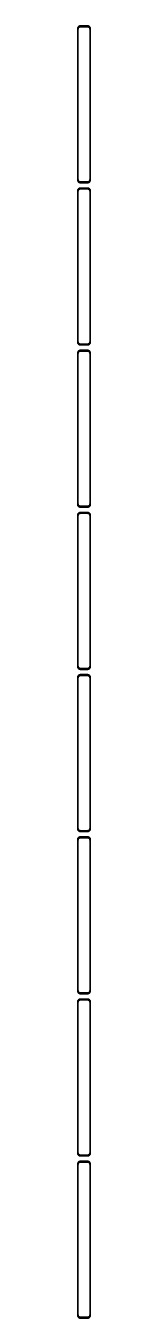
# Model space of a CAD drawing. Header units: metres. Extents: x -11 to 11, y 4050 to 8226.
# Drawn here: x -11 to 11, y 6003 to 8226 of the extents above; entities that cross this region are included whole.
import ezdxf

# ---------------------------------------------------------------- set-up
doc = ezdxf.new("R2010")
doc.units = ezdxf.units.M

msp = doc.modelspace()

# ---------------------------------------------------------------- linework, layer by layer
for p, q in [((-8.92912, 8225.22), (-9.43712, 8224.85)), ((-8.37889, 8225.52), (-8.92912, 8225.22)), ((-7.79507, 8225.76), (-8.37889, 8225.52)), ((-7.1869, 8225.91), (-7.79507, 8225.76)), ((-6.56395, 8225.99), (-7.1869, 8225.91)), ((6.56395, 8225.99), (-6.56395, 8225.99)), ((7.1869, 8225.91), (6.56395, 8225.99)), ((7.79507, 8225.76), (7.1869, 8225.91)), ((8.37889, 8225.52), (7.79507, 8225.76)), ((8.92912, 8225.22), (8.37889, 8225.52)), ((9.43712, 8224.85), (8.92912, 8225.22)), ((-11.2106, 8221.63), (-11.25, 8221)), ((-11.25, 8221), (-11.25, 7961)), ((-11.0929, 8222.24), (-11.2106, 8221.63)), ((-10.8989, 8222.84), (-11.0929, 8222.24)), ((-10.6315, 8223.41), (-10.8989, 8222.84)), ((-10.2951, 8223.94), (-10.6315, 8223.41)), ((-9.89484, 8224.42), (-10.2951, 8223.94)), ((-9.43712, 8224.85), (-9.89484, 8224.42)), ((-9.75, 8220.5), (-9.71844, 8221)), ((-9.75, 7961.5), (-9.75, 8220.5)), ((-9.71844, 8221), (-9.62433, 8221.49)), ((-9.62433, 8221.49), (-9.4691, 8221.97)), ((-9.4691, 8221.97), (-9.25522, 8222.43)), ((-9.25522, 8222.43), (-8.98605, 8222.85)), ((-8.98605, 8222.85), (-8.66586, 8223.24)), ((-8.66586, 8223.24), (-8.29968, 8223.58)), ((-8.29968, 8223.58), (-7.8933, 8223.88)), ((-7.8933, 8223.88), (-7.45311, 8224.12)), ((-7.45311, 8224.12), (-6.98605, 8224.3)), ((-6.98605, 8224.3), (-6.49951, 8224.43)), ((-6.49951, 8224.43), (-6.00116, 8224.49)), ((-6.00116, 8224.49), (6.00116, 8224.49)), ((6.00116, 8224.49), (6.49951, 8224.43)), ((6.49951, 8224.43), (6.98605, 8224.3)), ((6.98605, 8224.3), (7.45311, 8224.12)), ((7.45311, 8224.12), (7.8933, 8223.88)), ((7.8933, 8223.88), (8.29968, 8223.58)), ((8.29968, 8223.58), (8.66586, 8223.24)), ((8.66586, 8223.24), (8.98605, 8222.85)), ((8.98605, 8222.85), (9.25522, 8222.43)), ((9.25522, 8222.43), (9.4691, 8221.97)), ((9.89484, 8224.42), (9.43712, 8224.85)), ((9.4691, 8221.97), (9.62433, 8221.49)), ((9.62433, 8221.49), (9.71844, 8221)), ((9.71844, 8221), (9.75, 8220.5)), ((9.75, 8220.5), (9.75, 7961.5)), ((10.2951, 8223.94), (9.89484, 8224.42)), ((10.6315, 8223.41), (10.2951, 8223.94)), ((10.8989, 8222.84), (10.6315, 8223.41)), ((11.0929, 8222.24), (10.8989, 8222.84)), ((11.2106, 8221.63), (11.0929, 8222.24)), ((11.25, 8221), (11.2106, 8221.63)), ((11.25, 7961), (11.25, 8221)), ((-11.25, 7961), (-11.2106, 7960.37)), ((-11.2106, 7960.37), (-11.0929, 7959.76)), ((-11.0929, 7959.76), (-10.8989, 7959.16)), ((-10.8989, 7959.16), (-10.6315, 7958.59)), ((-10.6315, 7958.59), (-10.2951, 7958.06)), ((-9.71844, 7961), (-9.75, 7961.5)), ((-9.62433, 7960.51), (-9.71844, 7961)), ((-9.4691, 7960.03), (-9.62433, 7960.51)), ((-9.25522, 7959.57), (-9.4691, 7960.03)), ((-8.98605, 7959.15), (-9.25522, 7959.57)), ((-8.66586, 7958.76), (-8.98605, 7959.15)), ((-8.29968, 7958.42), (-8.66586, 7958.76)), ((-7.8933, 7958.12), (-8.29968, 7958.42)), ((8.29968, 7958.42), (7.8933, 7958.12)), ((8.66586, 7958.76), (8.29968, 7958.42)), ((8.98605, 7959.15), (8.66586, 7958.76)), ((9.25522, 7959.57), (8.98605, 7959.15)), ((9.4691, 7960.03), (9.25522, 7959.57)), ((9.62433, 7960.51), (9.4691, 7960.03)), ((9.71844, 7961), (9.62433, 7960.51)), ((9.75, 7961.5), (9.71844, 7961)), ((10.2951, 7958.06), (10.6315, 7958.59)), ((10.6315, 7958.59), (10.8989, 7959.16)), ((10.8989, 7959.16), (11.0929, 7959.76)), ((11.0929, 7959.76), (11.2106, 7960.37)), ((11.2106, 7960.37), (11.25, 7961)), ((-11.2106, 7942.63), (-11.25, 7942)), ((-11.25, 7942), (-11.25, 7682)), ((-11.0929, 7943.24), (-11.2106, 7942.63)), ((-10.8989, 7943.84), (-11.0929, 7943.24)), ((-10.6315, 7944.41), (-10.8989, 7943.84)), ((-10.2951, 7944.94), (-10.6315, 7944.41)), ((-10.2951, 7958.06), (-9.89484, 7957.58)), ((-9.89484, 7945.42), (-10.2951, 7944.94)), ((-9.89484, 7957.58), (-9.43712, 7957.15)), ((-9.43712, 7945.85), (-9.89484, 7945.42)), ((-9.75, 7941.5), (-9.71844, 7942)), ((-9.75, 7682.5), (-9.75, 7941.5)), ((-9.71844, 7942), (-9.62433, 7942.49)), ((-9.62433, 7942.49), (-9.4691, 7942.97)), ((-9.4691, 7942.97), (-9.25522, 7943.43)), ((-9.43712, 7957.15), (-8.92912, 7956.78)), ((-8.92912, 7946.22), (-9.43712, 7945.85)), ((-9.25522, 7943.43), (-8.98605, 7943.85)), ((-8.98605, 7943.85), (-8.66586, 7944.24)), ((-8.92912, 7956.78), (-8.37889, 7956.48)), ((-8.37889, 7946.52), (-8.92912, 7946.22)), ((-8.66586, 7944.24), (-8.29968, 7944.58)), ((-8.37889, 7956.48), (-7.79507, 7956.24)), ((-7.79507, 7946.76), (-8.37889, 7946.52)), ((-8.29968, 7944.58), (-7.8933, 7944.88)), ((-7.45311, 7957.88), (-7.8933, 7958.12)), ((-7.8933, 7944.88), (-7.45311, 7945.12)), ((-7.79507, 7956.24), (-7.1869, 7956.09)), ((-7.1869, 7946.91), (-7.79507, 7946.76)), ((-6.98605, 7957.7), (-7.45311, 7957.88)), ((-7.45311, 7945.12), (-6.98605, 7945.3)), ((-7.1869, 7956.09), (-6.56395, 7956.01)), ((-6.56395, 7946.99), (-7.1869, 7946.91)), ((-6.49951, 7957.57), (-6.98605, 7957.7)), ((-6.98605, 7945.3), (-6.49951, 7945.43)), ((-6.56395, 7956.01), (6.56395, 7956.01)), ((6.56395, 7946.99), (-6.56395, 7946.99)), ((-6.00116, 7957.51), (-6.49951, 7957.57)), ((-6.49951, 7945.43), (-6.00116, 7945.49)), ((6.00116, 7957.51), (-6.00116, 7957.51)), ((-6.00116, 7945.49), (6.00116, 7945.49)), ((6.49951, 7957.57), (6.00116, 7957.51)), ((6.00116, 7945.49), (6.49951, 7945.43)), ((6.98605, 7957.7), (6.49951, 7957.57)), ((6.49951, 7945.43), (6.98605, 7945.3)), ((6.56395, 7956.01), (7.1869, 7956.09)), ((7.1869, 7946.91), (6.56395, 7946.99)), ((7.45311, 7957.88), (6.98605, 7957.7)), ((6.98605, 7945.3), (7.45311, 7945.12)), ((7.1869, 7956.09), (7.79507, 7956.24)), ((7.79507, 7946.76), (7.1869, 7946.91)), ((7.8933, 7958.12), (7.45311, 7957.88)), ((7.45311, 7945.12), (7.8933, 7944.88)), ((7.79507, 7956.24), (8.37889, 7956.48)), ((8.37889, 7946.52), (7.79507, 7946.76)), ((7.8933, 7944.88), (8.29968, 7944.58)), ((8.29968, 7944.58), (8.66586, 7944.24)), ((8.37889, 7956.48), (8.92912, 7956.78)), ((8.92912, 7946.22), (8.37889, 7946.52)), ((8.66586, 7944.24), (8.98605, 7943.85)), ((8.92912, 7956.78), (9.43712, 7957.15)), ((9.43712, 7945.85), (8.92912, 7946.22)), ((8.98605, 7943.85), (9.25522, 7943.43)), ((9.25522, 7943.43), (9.4691, 7942.97)), ((9.43712, 7957.15), (9.89484, 7957.58)), ((9.89484, 7945.42), (9.43712, 7945.85)), ((9.4691, 7942.97), (9.62433, 7942.49)), ((9.62433, 7942.49), (9.71844, 7942)), ((9.71844, 7942), (9.75, 7941.5)), ((9.75, 7941.5), (9.75, 7682.5)), ((9.89484, 7957.58), (10.2951, 7958.06)), ((10.2951, 7944.94), (9.89484, 7945.42)), ((10.6315, 7944.41), (10.2951, 7944.94)), ((10.8989, 7943.84), (10.6315, 7944.41)), ((11.0929, 7943.24), (10.8989, 7943.84)), ((11.2106, 7942.63), (11.0929, 7943.24)), ((11.25, 7942), (11.2106, 7942.63)), ((11.25, 7682), (11.25, 7942)), ((-11.25, 7682), (-11.2106, 7681.37)), ((-11.2106, 7681.37), (-11.0929, 7680.76)), ((-11.0929, 7680.76), (-10.8989, 7680.16)), ((-10.8989, 7680.16), (-10.6315, 7679.59)), ((-10.6315, 7679.59), (-10.2951, 7679.06)), ((-10.2951, 7679.06), (-9.89484, 7678.58)), ((-9.89484, 7678.58), (-9.43712, 7678.15)), ((-9.71844, 7682), (-9.75, 7682.5)), ((-9.62433, 7681.51), (-9.71844, 7682)), ((-9.4691, 7681.03), (-9.62433, 7681.51)), ((-9.25522, 7680.57), (-9.4691, 7681.03)), ((-9.43712, 7678.15), (-8.92912, 7677.78)), ((-8.98605, 7680.15), (-9.25522, 7680.57)), ((-8.66586, 7679.76), (-8.98605, 7680.15)), ((-8.92912, 7677.78), (-8.37889, 7677.48)), ((-8.29968, 7679.42), (-8.66586, 7679.76)), ((-8.37889, 7677.48), (-7.79507, 7677.24)), ((-7.8933, 7679.12), (-8.29968, 7679.42)), ((-7.45311, 7678.88), (-7.8933, 7679.12)), ((-7.79507, 7677.24), (-7.1869, 7677.09)), ((-6.98605, 7678.7), (-7.45311, 7678.88)), ((-7.1869, 7677.09), (-6.56395, 7677.01)), ((-6.49951, 7678.57), (-6.98605, 7678.7)), ((-6.56395, 7677.01), (6.56395, 7677.01)), ((-6.00116, 7678.51), (-6.49951, 7678.57)), ((6.00116, 7678.51), (-6.00116, 7678.51)), ((6.49951, 7678.57), (6.00116, 7678.51)), ((6.98605, 7678.7), (6.49951, 7678.57)), ((6.56395, 7677.01), (7.1869, 7677.09)), ((7.45311, 7678.88), (6.98605, 7678.7)), ((7.1869, 7677.09), (7.79507, 7677.24)), ((7.8933, 7679.12), (7.45311, 7678.88)), ((7.79507, 7677.24), (8.37889, 7677.48)), ((8.29968, 7679.42), (7.8933, 7679.12)), ((8.66586, 7679.76), (8.29968, 7679.42)), ((8.37889, 7677.48), (8.92912, 7677.78)), ((8.98605, 7680.15), (8.66586, 7679.76)), ((8.92912, 7677.78), (9.43712, 7678.15)), ((9.25522, 7680.57), (8.98605, 7680.15)), ((9.4691, 7681.03), (9.25522, 7680.57)), ((9.43712, 7678.15), (9.89484, 7678.58)), ((9.62433, 7681.51), (9.4691, 7681.03)), ((9.71844, 7682), (9.62433, 7681.51)), ((9.75, 7682.5), (9.71844, 7682)), ((9.89484, 7678.58), (10.2951, 7679.06)), ((10.2951, 7679.06), (10.6315, 7679.59)), ((10.6315, 7679.59), (10.8989, 7680.16)), ((10.8989, 7680.16), (11.0929, 7680.76)), ((11.0929, 7680.76), (11.2106, 7681.37)), ((11.2106, 7681.37), (11.25, 7682)), ((-11.2106, 7663.63), (-11.25, 7663)), ((-11.25, 7663), (-11.25, 7403)), ((-11.0929, 7664.24), (-11.2106, 7663.63)), ((-10.8989, 7664.84), (-11.0929, 7664.24)), ((-10.6315, 7665.41), (-10.8989, 7664.84)), ((-10.2951, 7665.94), (-10.6315, 7665.41)), ((-9.89484, 7666.42), (-10.2951, 7665.94)), ((-9.43712, 7666.85), (-9.89484, 7666.42)), ((-9.75, 7662.5), (-9.71844, 7663)), ((-9.75, 7403.5), (-9.75, 7662.5)), ((-9.71844, 7663), (-9.62433, 7663.49)), ((-9.62433, 7663.49), (-9.4691, 7663.97)), ((-9.4691, 7663.97), (-9.25522, 7664.43)), ((-8.92912, 7667.22), (-9.43712, 7666.85)), ((-9.25522, 7664.43), (-8.98605, 7664.85)), ((-8.98605, 7664.85), (-8.66586, 7665.24)), ((-8.37889, 7667.52), (-8.92912, 7667.22)), ((-8.66586, 7665.24), (-8.29968, 7665.58)), ((-7.79507, 7667.76), (-8.37889, 7667.52)), ((-8.29968, 7665.58), (-7.8933, 7665.88)), ((-7.8933, 7665.88), (-7.45311, 7666.12)), ((-7.1869, 7667.91), (-7.79507, 7667.76)), ((-7.45311, 7666.12), (-6.98605, 7666.3)), ((-6.56395, 7667.99), (-7.1869, 7667.91)), ((-6.98605, 7666.3), (-6.49951, 7666.43)), ((6.56395, 7667.99), (-6.56395, 7667.99)), ((-6.49951, 7666.43), (-6.00116, 7666.49)), ((-6.00116, 7666.49), (6.00116, 7666.49)), ((6.00116, 7666.49), (6.49951, 7666.43)), ((6.49951, 7666.43), (6.98605, 7666.3)), ((7.1869, 7667.91), (6.56395, 7667.99)), ((6.98605, 7666.3), (7.45311, 7666.12)), ((7.79507, 7667.76), (7.1869, 7667.91)), ((7.45311, 7666.12), (7.8933, 7665.88)), ((8.37889, 7667.52), (7.79507, 7667.76)), ((7.8933, 7665.88), (8.29968, 7665.58)), ((8.29968, 7665.58), (8.66586, 7665.24)), ((8.92912, 7667.22), (8.37889, 7667.52)), ((8.66586, 7665.24), (8.98605, 7664.85)), ((9.43712, 7666.85), (8.92912, 7667.22)), ((8.98605, 7664.85), (9.25522, 7664.43)), ((9.25522, 7664.43), (9.4691, 7663.97)), ((9.89484, 7666.42), (9.43712, 7666.85)), ((9.4691, 7663.97), (9.62433, 7663.49)), ((9.62433, 7663.49), (9.71844, 7663)), ((9.71844, 7663), (9.75, 7662.5)), ((9.75, 7662.5), (9.75, 7403.5)), ((10.2951, 7665.94), (9.89484, 7666.42)), ((10.6315, 7665.41), (10.2951, 7665.94)), ((10.8989, 7664.84), (10.6315, 7665.41)), ((11.0929, 7664.24), (10.8989, 7664.84)), ((11.2106, 7663.63), (11.0929, 7664.24)), ((11.25, 7663), (11.2106, 7663.63)), ((11.25, 7403), (11.25, 7663)), ((-11.25, 7403), (-11.2106, 7402.37)), ((-9.71844, 7403), (-9.75, 7403.5)), ((-9.62433, 7402.51), (-9.71844, 7403)), ((9.71844, 7403), (9.62433, 7402.51)), ((9.75, 7403.5), (9.71844, 7403)), ((11.2106, 7402.37), (11.25, 7403)), ((-11.2106, 7384.63), (-11.25, 7384)), ((-11.25, 7384), (-11.25, 7124)), ((-11.2106, 7402.37), (-11.0929, 7401.76)), ((-11.0929, 7385.24), (-11.2106, 7384.63)), ((-11.0929, 7401.76), (-10.8989, 7401.16)), ((-10.8989, 7385.84), (-11.0929, 7385.24)), ((-10.8989, 7401.16), (-10.6315, 7400.59)), ((-10.6315, 7386.41), (-10.8989, 7385.84)), ((-10.6315, 7400.59), (-10.2951, 7400.06)), ((-10.2951, 7386.94), (-10.6315, 7386.41)), ((-10.2951, 7400.06), (-9.89484, 7399.58)), ((-9.89484, 7387.42), (-10.2951, 7386.94)), ((-9.89484, 7399.58), (-9.43712, 7399.15)), ((-9.43712, 7387.85), (-9.89484, 7387.42)), ((-9.75, 7383.5), (-9.71844, 7384)), ((-9.75, 7124.5), (-9.75, 7383.5)), ((-9.71844, 7384), (-9.62433, 7384.49)), ((-9.4691, 7402.03), (-9.62433, 7402.51)), ((-9.62433, 7384.49), (-9.4691, 7384.97)), ((-9.25522, 7401.57), (-9.4691, 7402.03)), ((-9.4691, 7384.97), (-9.25522, 7385.43)), ((-9.43712, 7399.15), (-8.92912, 7398.78)), ((-8.92912, 7388.22), (-9.43712, 7387.85)), ((-8.98605, 7401.15), (-9.25522, 7401.57)), ((-9.25522, 7385.43), (-8.98605, 7385.85)), ((-8.66586, 7400.76), (-8.98605, 7401.15)), ((-8.98605, 7385.85), (-8.66586, 7386.24)), ((-8.92912, 7398.78), (-8.37889, 7398.48)), ((-8.37889, 7388.52), (-8.92912, 7388.22)), ((-8.29968, 7400.42), (-8.66586, 7400.76)), ((-8.66586, 7386.24), (-8.29968, 7386.58)), ((-8.37889, 7398.48), (-7.79507, 7398.24)), ((-7.79507, 7388.76), (-8.37889, 7388.52)), ((-7.8933, 7400.12), (-8.29968, 7400.42)), ((-8.29968, 7386.58), (-7.8933, 7386.88)), ((-7.45311, 7399.88), (-7.8933, 7400.12)), ((-7.8933, 7386.88), (-7.45311, 7387.12)), ((-7.79507, 7398.24), (-7.1869, 7398.09)), ((-7.1869, 7388.91), (-7.79507, 7388.76)), ((-6.98605, 7399.7), (-7.45311, 7399.88)), ((-7.45311, 7387.12), (-6.98605, 7387.3)), ((-7.1869, 7398.09), (-6.56395, 7398.01)), ((-6.56395, 7388.99), (-7.1869, 7388.91)), ((-6.49951, 7399.57), (-6.98605, 7399.7)), ((-6.98605, 7387.3), (-6.49951, 7387.43)), ((-6.56395, 7398.01), (6.56395, 7398.01)), ((6.56395, 7388.99), (-6.56395, 7388.99)), ((-6.00116, 7399.51), (-6.49951, 7399.57)), ((-6.49951, 7387.43), (-6.00116, 7387.49)), ((6.00116, 7399.51), (-6.00116, 7399.51)), ((-6.00116, 7387.49), (6.00116, 7387.49)), ((6.49951, 7399.57), (6.00116, 7399.51)), ((6.00116, 7387.49), (6.49951, 7387.43)), ((6.98605, 7399.7), (6.49951, 7399.57)), ((6.49951, 7387.43), (6.98605, 7387.3)), ((6.56395, 7398.01), (7.1869, 7398.09)), ((7.1869, 7388.91), (6.56395, 7388.99)), ((7.45311, 7399.88), (6.98605, 7399.7)), ((6.98605, 7387.3), (7.45311, 7387.12)), ((7.1869, 7398.09), (7.79507, 7398.24)), ((7.79507, 7388.76), (7.1869, 7388.91)), ((7.8933, 7400.12), (7.45311, 7399.88)), ((7.45311, 7387.12), (7.8933, 7386.88)), ((7.79507, 7398.24), (8.37889, 7398.48)), ((8.37889, 7388.52), (7.79507, 7388.76)), ((8.29968, 7400.42), (7.8933, 7400.12)), ((7.8933, 7386.88), (8.29968, 7386.58)), ((8.66586, 7400.76), (8.29968, 7400.42)), ((8.29968, 7386.58), (8.66586, 7386.24)), ((8.37889, 7398.48), (8.92912, 7398.78)), ((8.92912, 7388.22), (8.37889, 7388.52)), ((8.98605, 7401.15), (8.66586, 7400.76)), ((8.66586, 7386.24), (8.98605, 7385.85)), ((8.92912, 7398.78), (9.43712, 7399.15)), ((9.43712, 7387.85), (8.92912, 7388.22)), ((9.25522, 7401.57), (8.98605, 7401.15)), ((8.98605, 7385.85), (9.25522, 7385.43)), ((9.4691, 7402.03), (9.25522, 7401.57)), ((9.25522, 7385.43), (9.4691, 7384.97)), ((9.43712, 7399.15), (9.89484, 7399.58)), ((9.89484, 7387.42), (9.43712, 7387.85)), ((9.62433, 7402.51), (9.4691, 7402.03)), ((9.4691, 7384.97), (9.62433, 7384.49)), ((9.62433, 7384.49), (9.71844, 7384)), ((9.71844, 7384), (9.75, 7383.5)), ((9.75, 7383.5), (9.75, 7124.5)), ((9.89484, 7399.58), (10.2951, 7400.06)), ((10.2951, 7386.94), (9.89484, 7387.42)), ((10.2951, 7400.06), (10.6315, 7400.59)), ((10.6315, 7386.41), (10.2951, 7386.94)), ((10.6315, 7400.59), (10.8989, 7401.16)), ((10.8989, 7385.84), (10.6315, 7386.41)), ((10.8989, 7401.16), (11.0929, 7401.76)), ((11.0929, 7385.24), (10.8989, 7385.84)), ((11.0929, 7401.76), (11.2106, 7402.37)), ((11.2106, 7384.63), (11.0929, 7385.24)), ((11.25, 7384), (11.2106, 7384.63)), ((11.25, 7124), (11.25, 7384)), ((-11.25, 7124), (-11.2106, 7123.37)), ((-11.2106, 7123.37), (-11.0929, 7122.76)), ((-11.0929, 7122.76), (-10.8989, 7122.16)), ((-10.8989, 7122.16), (-10.6315, 7121.59)), ((-10.6315, 7121.59), (-10.2951, 7121.06)), ((-10.2951, 7121.06), (-9.89484, 7120.58)), ((-9.89484, 7120.58), (-9.43712, 7120.15)), ((-9.71844, 7124), (-9.75, 7124.5)), ((-9.62433, 7123.51), (-9.71844, 7124)), ((-9.4691, 7123.03), (-9.62433, 7123.51)), ((-9.25522, 7122.57), (-9.4691, 7123.03)), ((-9.43712, 7120.15), (-8.92912, 7119.78)), ((-8.98605, 7122.15), (-9.25522, 7122.57)), ((-8.66586, 7121.76), (-8.98605, 7122.15)), ((-8.92912, 7119.78), (-8.37889, 7119.48)), ((-8.29968, 7121.42), (-8.66586, 7121.76)), ((-8.37889, 7119.48), (-7.79507, 7119.24)), ((-7.8933, 7121.12), (-8.29968, 7121.42)), ((-7.45311, 7120.88), (-7.8933, 7121.12)), ((-7.79507, 7119.24), (-7.1869, 7119.09)), ((-6.98605, 7120.7), (-7.45311, 7120.88)), ((-7.1869, 7119.09), (-6.56395, 7119.01)), ((-6.49951, 7120.57), (-6.98605, 7120.7)), ((-6.56395, 7119.01), (6.56395, 7119.01)), ((-6.00116, 7120.51), (-6.49951, 7120.57)), ((6.00116, 7120.51), (-6.00116, 7120.51)), ((6.49951, 7120.57), (6.00116, 7120.51)), ((6.98605, 7120.7), (6.49951, 7120.57)), ((6.56395, 7119.01), (7.1869, 7119.09)), ((7.45311, 7120.88), (6.98605, 7120.7)), ((7.1869, 7119.09), (7.79507, 7119.24)), ((7.8933, 7121.12), (7.45311, 7120.88)), ((7.79507, 7119.24), (8.37889, 7119.48)), ((8.29968, 7121.42), (7.8933, 7121.12)), ((8.66586, 7121.76), (8.29968, 7121.42)), ((8.37889, 7119.48), (8.92912, 7119.78)), ((8.98605, 7122.15), (8.66586, 7121.76)), ((8.92912, 7119.78), (9.43712, 7120.15)), ((9.25522, 7122.57), (8.98605, 7122.15)), ((9.4691, 7123.03), (9.25522, 7122.57)), ((9.43712, 7120.15), (9.89484, 7120.58)), ((9.62433, 7123.51), (9.4691, 7123.03)), ((9.71844, 7124), (9.62433, 7123.51)), ((9.75, 7124.5), (9.71844, 7124)), ((9.89484, 7120.58), (10.2951, 7121.06)), ((10.2951, 7121.06), (10.6315, 7121.59)), ((10.6315, 7121.59), (10.8989, 7122.16)), ((10.8989, 7122.16), (11.0929, 7122.76)), ((11.0929, 7122.76), (11.2106, 7123.37)), ((11.2106, 7123.37), (11.25, 7124)), ((-11.2106, 7105.63), (-11.25, 7105)), ((-11.25, 7105), (-11.25, 6845)), ((-11.0929, 7106.24), (-11.2106, 7105.63)), ((-10.8989, 7106.84), (-11.0929, 7106.24)), ((-10.6315, 7107.41), (-10.8989, 7106.84)), ((-10.2951, 7107.94), (-10.6315, 7107.41)), ((-9.89484, 7108.42), (-10.2951, 7107.94)), ((-9.43712, 7108.85), (-9.89484, 7108.42)), ((-9.75, 7104.5), (-9.71844, 7105)), ((-9.75, 6845.5), (-9.75, 7104.5)), ((-9.71844, 7105), (-9.62433, 7105.49)), ((-9.62433, 7105.49), (-9.4691, 7105.97)), ((-9.4691, 7105.97), (-9.25522, 7106.43)), ((-8.92912, 7109.22), (-9.43712, 7108.85)), ((-9.25522, 7106.43), (-8.98605, 7106.85)), ((-8.98605, 7106.85), (-8.66586, 7107.24)), ((-8.37889, 7109.52), (-8.92912, 7109.22)), ((-8.66586, 7107.24), (-8.29968, 7107.58)), ((-7.79507, 7109.76), (-8.37889, 7109.52)), ((-8.29968, 7107.58), (-7.8933, 7107.88)), ((-7.8933, 7107.88), (-7.45311, 7108.12)), ((-7.1869, 7109.91), (-7.79507, 7109.76)), ((-7.45311, 7108.12), (-6.98605, 7108.3)), ((-6.56395, 7109.99), (-7.1869, 7109.91)), ((-6.98605, 7108.3), (-6.49951, 7108.43)), ((6.56395, 7109.99), (-6.56395, 7109.99)), ((-6.49951, 7108.43), (-6.00116, 7108.49)), ((-6.00116, 7108.49), (6.00116, 7108.49)), ((6.00116, 7108.49), (6.49951, 7108.43)), ((6.49951, 7108.43), (6.98605, 7108.3)), ((7.1869, 7109.91), (6.56395, 7109.99)), ((6.98605, 7108.3), (7.45311, 7108.12)), ((7.79507, 7109.76), (7.1869, 7109.91)), ((7.45311, 7108.12), (7.8933, 7107.88)), ((8.37889, 7109.52), (7.79507, 7109.76)), ((7.8933, 7107.88), (8.29968, 7107.58)), ((8.29968, 7107.58), (8.66586, 7107.24)), ((8.92912, 7109.22), (8.37889, 7109.52)), ((8.66586, 7107.24), (8.98605, 7106.85)), ((9.43712, 7108.85), (8.92912, 7109.22)), ((8.98605, 7106.85), (9.25522, 7106.43)), ((9.25522, 7106.43), (9.4691, 7105.97)), ((9.89484, 7108.42), (9.43712, 7108.85)), ((9.4691, 7105.97), (9.62433, 7105.49)), ((9.62433, 7105.49), (9.71844, 7105)), ((9.71844, 7105), (9.75, 7104.5)), ((9.75, 7104.5), (9.75, 6845.5)), ((10.2951, 7107.94), (9.89484, 7108.42)), ((10.6315, 7107.41), (10.2951, 7107.94)), ((10.8989, 7106.84), (10.6315, 7107.41)), ((11.0929, 7106.24), (10.8989, 7106.84)), ((11.2106, 7105.63), (11.0929, 7106.24)), ((11.25, 7105), (11.2106, 7105.63)), ((11.25, 6845), (11.25, 7105)), ((-11.25, 6845), (-11.2106, 6844.37)), ((-11.2106, 6826.63), (-11.25, 6826)), ((-11.25, 6826), (-11.25, 6566)), ((-11.2106, 6844.37), (-11.0929, 6843.76)), ((-11.0929, 6827.24), (-11.2106, 6826.63)), ((-11.0929, 6843.76), (-10.8989, 6843.16)), ((-10.8989, 6827.84), (-11.0929, 6827.24)), ((-10.8989, 6843.16), (-10.6315, 6842.59)), ((-10.6315, 6828.41), (-10.8989, 6827.84)), ((-10.6315, 6842.59), (-10.2951, 6842.06)), ((-10.2951, 6828.94), (-10.6315, 6828.41)), ((-10.2951, 6842.06), (-9.89484, 6841.58)), ((-9.89484, 6829.42), (-10.2951, 6828.94)), ((-9.89484, 6841.58), (-9.43712, 6841.15)), ((-9.43712, 6829.85), (-9.89484, 6829.42)), ((-9.71844, 6845), (-9.75, 6845.5)), ((-9.75, 6825.5), (-9.71844, 6826)), ((-9.75, 6566.5), (-9.75, 6825.5)), ((-9.62433, 6844.51), (-9.71844, 6845)), ((-9.71844, 6826), (-9.62433, 6826.49)), ((-9.4691, 6844.03), (-9.62433, 6844.51)), ((-9.62433, 6826.49), (-9.4691, 6826.97)), ((-9.25522, 6843.57), (-9.4691, 6844.03)), ((-9.4691, 6826.97), (-9.25522, 6827.43)), ((-9.43712, 6841.15), (-8.92912, 6840.78)), ((-8.92912, 6830.22), (-9.43712, 6829.85)), ((-8.98605, 6843.15), (-9.25522, 6843.57)), ((-9.25522, 6827.43), (-8.98605, 6827.85)), ((-8.66586, 6842.76), (-8.98605, 6843.15)), ((-8.98605, 6827.85), (-8.66586, 6828.24)), ((-8.92912, 6840.78), (-8.37889, 6840.48)), ((-8.37889, 6830.52), (-8.92912, 6830.22)), ((-8.29968, 6842.42), (-8.66586, 6842.76)), ((-8.66586, 6828.24), (-8.29968, 6828.58)), ((-8.37889, 6840.48), (-7.79507, 6840.24)), ((-7.79507, 6830.76), (-8.37889, 6830.52)), ((-7.8933, 6842.12), (-8.29968, 6842.42)), ((-8.29968, 6828.58), (-7.8933, 6828.88)), ((-7.45311, 6841.88), (-7.8933, 6842.12)), ((-7.8933, 6828.88), (-7.45311, 6829.12)), ((-7.79507, 6840.24), (-7.1869, 6840.09)), ((-7.1869, 6830.91), (-7.79507, 6830.76)), ((-6.98605, 6841.7), (-7.45311, 6841.88)), ((-7.45311, 6829.12), (-6.98605, 6829.3)), ((-7.1869, 6840.09), (-6.56395, 6840.01)), ((-6.56395, 6830.99), (-7.1869, 6830.91)), ((-6.49951, 6841.57), (-6.98605, 6841.7)), ((-6.98605, 6829.3), (-6.49951, 6829.43)), ((-6.56395, 6840.01), (6.56395, 6840.01)), ((6.56395, 6830.99), (-6.56395, 6830.99)), ((-6.00116, 6841.51), (-6.49951, 6841.57)), ((-6.49951, 6829.43), (-6.00116, 6829.49)), ((6.00116, 6841.51), (-6.00116, 6841.51)), ((-6.00116, 6829.49), (6.00116, 6829.49)), ((6.49951, 6841.57), (6.00116, 6841.51)), ((6.00116, 6829.49), (6.49951, 6829.43)), ((6.98605, 6841.7), (6.49951, 6841.57)), ((6.49951, 6829.43), (6.98605, 6829.3)), ((6.56395, 6840.01), (7.1869, 6840.09)), ((7.1869, 6830.91), (6.56395, 6830.99)), ((7.45311, 6841.88), (6.98605, 6841.7)), ((6.98605, 6829.3), (7.45311, 6829.12)), ((7.1869, 6840.09), (7.79507, 6840.24)), ((7.79507, 6830.76), (7.1869, 6830.91)), ((7.8933, 6842.12), (7.45311, 6841.88)), ((7.45311, 6829.12), (7.8933, 6828.88)), ((7.79507, 6840.24), (8.37889, 6840.48)), ((8.37889, 6830.52), (7.79507, 6830.76)), ((8.29968, 6842.42), (7.8933, 6842.12)), ((7.8933, 6828.88), (8.29968, 6828.58)), ((8.66586, 6842.76), (8.29968, 6842.42)), ((8.29968, 6828.58), (8.66586, 6828.24)), ((8.37889, 6840.48), (8.92912, 6840.78)), ((8.92912, 6830.22), (8.37889, 6830.52)), ((8.98605, 6843.15), (8.66586, 6842.76)), ((8.66586, 6828.24), (8.98605, 6827.85)), ((8.92912, 6840.78), (9.43712, 6841.15)), ((9.43712, 6829.85), (8.92912, 6830.22)), ((9.25522, 6843.57), (8.98605, 6843.15)), ((8.98605, 6827.85), (9.25522, 6827.43)), ((9.4691, 6844.03), (9.25522, 6843.57)), ((9.25522, 6827.43), (9.4691, 6826.97)), ((9.43712, 6841.15), (9.89484, 6841.58)), ((9.89484, 6829.42), (9.43712, 6829.85)), ((9.62433, 6844.51), (9.4691, 6844.03)), ((9.4691, 6826.97), (9.62433, 6826.49)), ((9.71844, 6845), (9.62433, 6844.51)), ((9.62433, 6826.49), (9.71844, 6826)), ((9.75, 6845.5), (9.71844, 6845)), ((9.71844, 6826), (9.75, 6825.5)), ((9.75, 6825.5), (9.75, 6566.5)), ((9.89484, 6841.58), (10.2951, 6842.06)), ((10.2951, 6828.94), (9.89484, 6829.42)), ((10.2951, 6842.06), (10.6315, 6842.59)), ((10.6315, 6828.41), (10.2951, 6828.94)), ((10.6315, 6842.59), (10.8989, 6843.16)), ((10.8989, 6827.84), (10.6315, 6828.41)), ((10.8989, 6843.16), (11.0929, 6843.76)), ((11.0929, 6827.24), (10.8989, 6827.84)), ((11.0929, 6843.76), (11.2106, 6844.37)), ((11.2106, 6826.63), (11.0929, 6827.24)), ((11.2106, 6844.37), (11.25, 6845)), ((11.25, 6826), (11.2106, 6826.63)), ((11.25, 6566), (11.25, 6826)), ((-11.25, 6566), (-11.2106, 6565.37)), ((-11.2106, 6565.37), (-11.0929, 6564.76)), ((-11.0929, 6564.76), (-10.8989, 6564.16)), ((-10.8989, 6564.16), (-10.6315, 6563.59)), ((-10.6315, 6563.59), (-10.2951, 6563.06)), ((-10.2951, 6563.06), (-9.89484, 6562.58)), ((-9.89484, 6562.58), (-9.43712, 6562.15)), ((-9.71844, 6566), (-9.75, 6566.5)), ((-9.62433, 6565.51), (-9.71844, 6566)), ((-9.4691, 6565.03), (-9.62433, 6565.51)), ((-9.25522, 6564.57), (-9.4691, 6565.03)), ((-9.43712, 6562.15), (-8.92912, 6561.78)), ((-8.98605, 6564.15), (-9.25522, 6564.57)), ((-8.66586, 6563.76), (-8.98605, 6564.15)), ((-8.92912, 6561.78), (-8.37889, 6561.48)), ((-8.29968, 6563.42), (-8.66586, 6563.76)), ((-8.37889, 6561.48), (-7.79507, 6561.24)), ((-7.8933, 6563.12), (-8.29968, 6563.42)), ((-7.45311, 6562.88), (-7.8933, 6563.12)), ((-7.79507, 6561.24), (-7.1869, 6561.09)), ((-6.98605, 6562.7), (-7.45311, 6562.88)), ((-7.1869, 6561.09), (-6.56395, 6561.01)), ((-6.49951, 6562.57), (-6.98605, 6562.7)), ((-6.56395, 6561.01), (6.56395, 6561.01)), ((-6.00116, 6562.51), (-6.49951, 6562.57)), ((6.00116, 6562.51), (-6.00116, 6562.51)), ((6.49951, 6562.57), (6.00116, 6562.51)), ((6.98605, 6562.7), (6.49951, 6562.57)), ((6.56395, 6561.01), (7.1869, 6561.09)), ((7.45311, 6562.88), (6.98605, 6562.7)), ((7.1869, 6561.09), (7.79507, 6561.24)), ((7.8933, 6563.12), (7.45311, 6562.88)), ((7.79507, 6561.24), (8.37889, 6561.48)), ((8.29968, 6563.42), (7.8933, 6563.12)), ((8.66586, 6563.76), (8.29968, 6563.42)), ((8.37889, 6561.48), (8.92912, 6561.78)), ((8.98605, 6564.15), (8.66586, 6563.76)), ((8.92912, 6561.78), (9.43712, 6562.15)), ((9.25522, 6564.57), (8.98605, 6564.15)), ((9.4691, 6565.03), (9.25522, 6564.57)), ((9.43712, 6562.15), (9.89484, 6562.58)), ((9.62433, 6565.51), (9.4691, 6565.03)), ((9.71844, 6566), (9.62433, 6565.51)), ((9.75, 6566.5), (9.71844, 6566)), ((9.89484, 6562.58), (10.2951, 6563.06)), ((10.2951, 6563.06), (10.6315, 6563.59)), ((10.6315, 6563.59), (10.8989, 6564.16)), ((10.8989, 6564.16), (11.0929, 6564.76)), ((11.0929, 6564.76), (11.2106, 6565.37)), ((11.2106, 6565.37), (11.25, 6566)), ((-11.2106, 6547.63), (-11.25, 6547)), ((-11.25, 6547), (-11.25, 6287)), ((-11.0929, 6548.24), (-11.2106, 6547.63)), ((-10.8989, 6548.84), (-11.0929, 6548.24)), ((-10.6315, 6549.41), (-10.8989, 6548.84)), ((-10.2951, 6549.94), (-10.6315, 6549.41)), ((-9.89484, 6550.42), (-10.2951, 6549.94)), ((-9.43712, 6550.85), (-9.89484, 6550.42)), ((-9.75, 6546.5), (-9.71844, 6547)), ((-9.75, 6287.5), (-9.75, 6546.5)), ((-9.71844, 6547), (-9.62433, 6547.49)), ((-9.62433, 6547.49), (-9.4691, 6547.97)), ((-9.4691, 6547.97), (-9.25522, 6548.43)), ((-8.92912, 6551.22), (-9.43712, 6550.85)), ((-9.25522, 6548.43), (-8.98605, 6548.85)), ((-8.98605, 6548.85), (-8.66586, 6549.24)), ((-8.37889, 6551.52), (-8.92912, 6551.22)), ((-8.66586, 6549.24), (-8.29968, 6549.58)), ((-7.79507, 6551.76), (-8.37889, 6551.52)), ((-8.29968, 6549.58), (-7.8933, 6549.88)), ((-7.8933, 6549.88), (-7.45311, 6550.12)), ((-7.1869, 6551.91), (-7.79507, 6551.76)), ((-7.45311, 6550.12), (-6.98605, 6550.3)), ((-6.56395, 6551.99), (-7.1869, 6551.91)), ((-6.98605, 6550.3), (-6.49951, 6550.43)), ((6.56395, 6551.99), (-6.56395, 6551.99)), ((-6.49951, 6550.43), (-6.00116, 6550.49)), ((-6.00116, 6550.49), (6.00116, 6550.49)), ((6.00116, 6550.49), (6.49951, 6550.43)), ((6.49951, 6550.43), (6.98605, 6550.3)), ((7.1869, 6551.91), (6.56395, 6551.99)), ((6.98605, 6550.3), (7.45311, 6550.12)), ((7.79507, 6551.76), (7.1869, 6551.91)), ((7.45311, 6550.12), (7.8933, 6549.88)), ((8.37889, 6551.52), (7.79507, 6551.76)), ((7.8933, 6549.88), (8.29968, 6549.58)), ((8.29968, 6549.58), (8.66586, 6549.24)), ((8.92912, 6551.22), (8.37889, 6551.52)), ((8.66586, 6549.24), (8.98605, 6548.85)), ((9.43712, 6550.85), (8.92912, 6551.22)), ((8.98605, 6548.85), (9.25522, 6548.43)), ((9.25522, 6548.43), (9.4691, 6547.97)), ((9.89484, 6550.42), (9.43712, 6550.85)), ((9.4691, 6547.97), (9.62433, 6547.49)), ((9.62433, 6547.49), (9.71844, 6547)), ((9.71844, 6547), (9.75, 6546.5)), ((9.75, 6546.5), (9.75, 6287.5)), ((10.2951, 6549.94), (9.89484, 6550.42)), ((10.6315, 6549.41), (10.2951, 6549.94)), ((10.8989, 6548.84), (10.6315, 6549.41)), ((11.0929, 6548.24), (10.8989, 6548.84)), ((11.2106, 6547.63), (11.0929, 6548.24)), ((11.25, 6547), (11.2106, 6547.63)), ((11.25, 6287), (11.25, 6547)), ((-11.25, 6287), (-11.2106, 6286.37)), ((-11.2106, 6286.37), (-11.0929, 6285.76)), ((-11.0929, 6269.24), (-11.2106, 6268.63)), ((-11.0929, 6285.76), (-10.8989, 6285.16)), ((-10.8989, 6269.84), (-11.0929, 6269.24)), ((-10.8989, 6285.16), (-10.6315, 6284.59)), ((-10.6315, 6270.41), (-10.8989, 6269.84)), ((-10.6315, 6284.59), (-10.2951, 6284.06)), ((-10.2951, 6270.94), (-10.6315, 6270.41)), ((-10.2951, 6284.06), (-9.89484, 6283.58)), ((-9.89484, 6271.42), (-10.2951, 6270.94)), ((-9.89484, 6283.58), (-9.43712, 6283.15)), ((-9.43712, 6271.85), (-9.89484, 6271.42)), ((-9.71844, 6287), (-9.75, 6287.5)), ((-9.62433, 6286.51), (-9.71844, 6287)), ((-9.4691, 6286.03), (-9.62433, 6286.51)), ((-9.62433, 6268.49), (-9.4691, 6268.97)), ((-9.25522, 6285.57), (-9.4691, 6286.03)), ((-9.4691, 6268.97), (-9.25522, 6269.43)), ((-9.43712, 6283.15), (-8.92912, 6282.78)), ((-8.92912, 6272.22), (-9.43712, 6271.85)), ((-8.98605, 6285.15), (-9.25522, 6285.57)), ((-9.25522, 6269.43), (-8.98605, 6269.85)), ((-8.66586, 6284.76), (-8.98605, 6285.15)), ((-8.98605, 6269.85), (-8.66586, 6270.24)), ((-8.92912, 6282.78), (-8.37889, 6282.48)), ((-8.37889, 6272.52), (-8.92912, 6272.22)), ((-8.29968, 6284.42), (-8.66586, 6284.76)), ((-8.66586, 6270.24), (-8.29968, 6270.58)), ((-8.37889, 6282.48), (-7.79507, 6282.24)), ((-7.79507, 6272.76), (-8.37889, 6272.52)), ((-7.8933, 6284.12), (-8.29968, 6284.42)), ((-8.29968, 6270.58), (-7.8933, 6270.88)), ((-7.45311, 6283.88), (-7.8933, 6284.12)), ((-7.8933, 6270.88), (-7.45311, 6271.12)), ((-7.79507, 6282.24), (-7.1869, 6282.09)), ((-7.1869, 6272.91), (-7.79507, 6272.76)), ((-6.98605, 6283.7), (-7.45311, 6283.88)), ((-7.45311, 6271.12), (-6.98605, 6271.3)), ((-7.1869, 6282.09), (-6.56395, 6282.01)), ((-6.56395, 6272.99), (-7.1869, 6272.91)), ((-6.49951, 6283.57), (-6.98605, 6283.7)), ((-6.98605, 6271.3), (-6.49951, 6271.43)), ((-6.56395, 6282.01), (6.56395, 6282.01)), ((6.56395, 6272.99), (-6.56395, 6272.99)), ((-6.00116, 6283.51), (-6.49951, 6283.57)), ((-6.49951, 6271.43), (-6.00116, 6271.49)), ((6.00116, 6283.51), (-6.00116, 6283.51)), ((-6.00116, 6271.49), (6.00116, 6271.49)), ((6.49951, 6283.57), (6.00116, 6283.51)), ((6.00116, 6271.49), (6.49951, 6271.43)), ((6.98605, 6283.7), (6.49951, 6283.57)), ((6.49951, 6271.43), (6.98605, 6271.3)), ((6.56395, 6282.01), (7.1869, 6282.09)), ((7.1869, 6272.91), (6.56395, 6272.99)), ((7.45311, 6283.88), (6.98605, 6283.7)), ((6.98605, 6271.3), (7.45311, 6271.12)), ((7.1869, 6282.09), (7.79507, 6282.24)), ((7.79507, 6272.76), (7.1869, 6272.91)), ((7.8933, 6284.12), (7.45311, 6283.88)), ((7.45311, 6271.12), (7.8933, 6270.88)), ((7.79507, 6282.24), (8.37889, 6282.48)), ((8.37889, 6272.52), (7.79507, 6272.76)), ((8.29968, 6284.42), (7.8933, 6284.12)), ((7.8933, 6270.88), (8.29968, 6270.58)), ((8.66586, 6284.76), (8.29968, 6284.42)), ((8.29968, 6270.58), (8.66586, 6270.24)), ((8.37889, 6282.48), (8.92912, 6282.78)), ((8.92912, 6272.22), (8.37889, 6272.52)), ((8.98605, 6285.15), (8.66586, 6284.76)), ((8.66586, 6270.24), (8.98605, 6269.85)), ((8.92912, 6282.78), (9.43712, 6283.15)), ((9.43712, 6271.85), (8.92912, 6272.22)), ((9.25522, 6285.57), (8.98605, 6285.15)), ((8.98605, 6269.85), (9.25522, 6269.43)), ((9.4691, 6286.03), (9.25522, 6285.57)), ((9.25522, 6269.43), (9.4691, 6268.97)), ((9.43712, 6283.15), (9.89484, 6283.58)), ((9.89484, 6271.42), (9.43712, 6271.85)), ((9.62433, 6286.51), (9.4691, 6286.03)), ((9.4691, 6268.97), (9.62433, 6268.49)), ((9.71844, 6287), (9.62433, 6286.51)), ((9.75, 6287.5), (9.71844, 6287)), ((9.89484, 6283.58), (10.2951, 6284.06)), ((10.2951, 6270.94), (9.89484, 6271.42)), ((10.2951, 6284.06), (10.6315, 6284.59)), ((10.6315, 6270.41), (10.2951, 6270.94)), ((10.6315, 6284.59), (10.8989, 6285.16)), ((10.8989, 6269.84), (10.6315, 6270.41)), ((10.8989, 6285.16), (11.0929, 6285.76)), ((11.0929, 6269.24), (10.8989, 6269.84)), ((11.0929, 6285.76), (11.2106, 6286.37)), ((11.2106, 6268.63), (11.0929, 6269.24)), ((11.2106, 6286.37), (11.25, 6287)), ((-11.2106, 6268.63), (-11.25, 6268)), ((-11.25, 6268), (-11.25, 6008)), ((-9.75, 6267.5), (-9.71844, 6268)), ((-9.75, 6008.5), (-9.75, 6267.5)), ((-9.71844, 6268), (-9.62433, 6268.49)), ((9.62433, 6268.49), (9.71844, 6268)), ((9.71844, 6268), (9.75, 6267.5)), ((9.75, 6267.5), (9.75, 6008.5)), ((11.25, 6268), (11.2106, 6268.63)), ((11.25, 6008), (11.25, 6268)), ((-11.25, 6008), (-11.2106, 6007.37)), ((-11.2106, 6007.37), (-11.0929, 6006.76)), ((-11.0929, 6006.76), (-10.8989, 6006.16)), ((-10.8989, 6006.16), (-10.6315, 6005.59)), ((-10.6315, 6005.59), (-10.2951, 6005.06)), ((-10.2951, 6005.06), (-9.89484, 6004.58)), ((-9.89484, 6004.58), (-9.43712, 6004.15)), ((-9.71844, 6008), (-9.75, 6008.5)), ((-9.62433, 6007.51), (-9.71844, 6008)), ((-9.4691, 6007.03), (-9.62433, 6007.51)), ((-9.25522, 6006.57), (-9.4691, 6007.03)), ((-9.43712, 6004.15), (-8.92912, 6003.78)), ((-8.98605, 6006.15), (-9.25522, 6006.57)), ((-8.66586, 6005.76), (-8.98605, 6006.15)), ((-8.92912, 6003.78), (-8.37889, 6003.48)), ((-8.29968, 6005.42), (-8.66586, 6005.76)), ((-8.37889, 6003.48), (-7.79507, 6003.24)), ((-7.8933, 6005.12), (-8.29968, 6005.42)), ((-7.45311, 6004.88), (-7.8933, 6005.12)), ((-7.79507, 6003.24), (-7.1869, 6003.09)), ((-6.98605, 6004.7), (-7.45311, 6004.88)), ((-7.1869, 6003.09), (-6.56395, 6003.01)), ((-6.49951, 6004.57), (-6.98605, 6004.7)), ((-6.56395, 6003.01), (6.56395, 6003.01)), ((-6.00116, 6004.51), (-6.49951, 6004.57)), ((6.00116, 6004.51), (-6.00116, 6004.51)), ((6.49951, 6004.57), (6.00116, 6004.51)), ((6.98605, 6004.7), (6.49951, 6004.57)), ((6.56395, 6003.01), (7.1869, 6003.09)), ((7.45311, 6004.88), (6.98605, 6004.7)), ((7.1869, 6003.09), (7.79507, 6003.24)), ((7.8933, 6005.12), (7.45311, 6004.88)), ((7.79507, 6003.24), (8.37889, 6003.48)), ((8.29968, 6005.42), (7.8933, 6005.12)), ((8.66586, 6005.76), (8.29968, 6005.42)), ((8.37889, 6003.48), (8.92912, 6003.78)), ((8.98605, 6006.15), (8.66586, 6005.76)), ((8.92912, 6003.78), (9.43712, 6004.15)), ((9.25522, 6006.57), (8.98605, 6006.15)), ((9.4691, 6007.03), (9.25522, 6006.57)), ((9.43712, 6004.15), (9.89484, 6004.58)), ((9.62433, 6007.51), (9.4691, 6007.03)), ((9.71844, 6008), (9.62433, 6007.51)), ((9.75, 6008.5), (9.71844, 6008)), ((9.89484, 6004.58), (10.2951, 6005.06)), ((10.2951, 6005.06), (10.6315, 6005.59)), ((10.6315, 6005.59), (10.8989, 6006.16)), ((10.8989, 6006.16), (11.0929, 6006.76)), ((11.0929, 6006.76), (11.2106, 6007.37)), ((11.2106, 6007.37), (11.25, 6008))]:
    msp.add_line(p, q)

doc.saveas('drawing.dxf')
